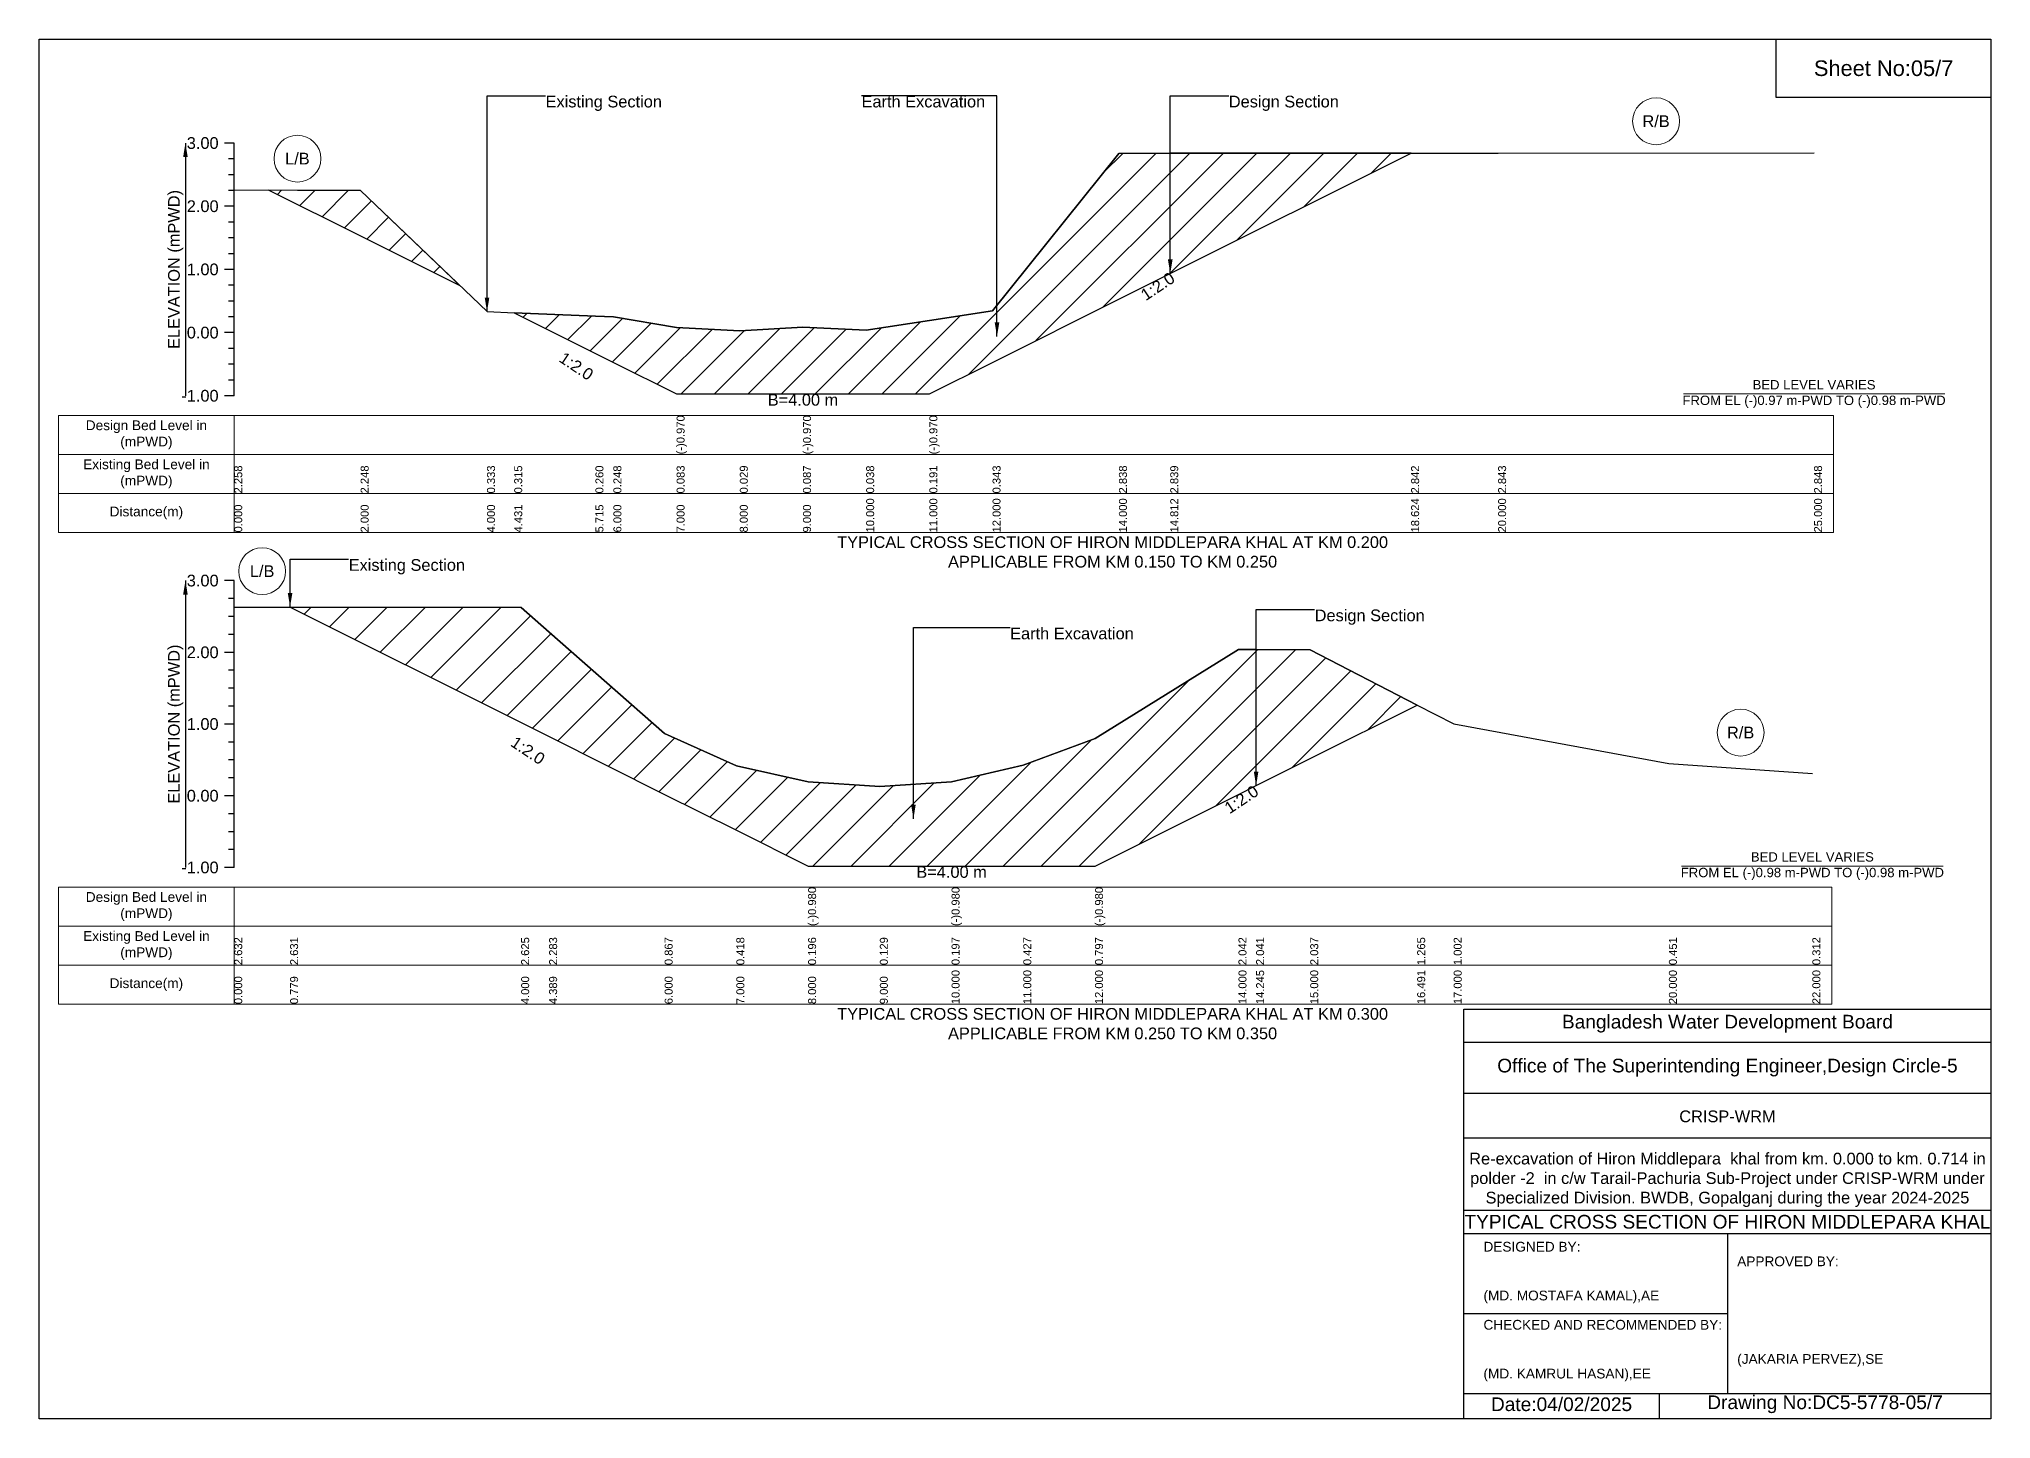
# Model space of a CAD drawing. Header units: inches. Extents: x 91000 to 178000, y -5656 to 6922.
# Drawn here: x 140000 to 148000, y -5656 to 0 of the extents above; entities that cross this region are included whole.
import ezdxf

# ---------------------------------------------------------------- set-up
doc = ezdxf.new("R2010")
doc.units = ezdxf.units.IN
doc.header["$LTSCALE"] = 7
doc.header["$MEASUREMENT"] = 0
for name, color, linetype, lineweight in [('Cross section Data Border', 7, 'Continuous', 9), ('Cross Section Labels', 7, 'Continuous', 9), ('Existing_Bed_Level for Xsection', 7, 'Continuous', 25)]:
    doc.layers.add(name, color=color, linetype=linetype, lineweight=lineweight)
doc.styles.get("Standard").update_dxf_attribs({"font": 'arial.ttf'})
doc.dimstyles.get("Standard").update_dxf_attribs({"dimtxt": 0.18, "dimasz": 0.18, "dimexe": 0.18, "dimexo": 0.0625, "dimgap": 0.09, "dimtad": 0, "dimtih": 1, "dimtoh": 1, "dimdec": 4, "dimzin": 0, "dimdsep": 46, "dimtxsty": 'Standard', "dimcen": 0.09, "dimadec": 0, "dimazin": 0, "dimtfac": 1, "dimtdec": 4, "dimtofl": 0, "dimtmove": 0, "dimatfit": 3, "dimfxl": 1, "dimtolj": 1, "dimtzin": 0, "dimarcsym": 0})

msp = doc.modelspace()

# ---------------------------------------------------------------- hatches: boundary and pattern name
at = {"layer": 'Existing_Bed_Level for Xsection'}
h = msp.add_hatch(dxfattribs=at)
h.set_pattern_fill('ANSI31', color=256, scale=777, style=0)
h.paths.add_polyline_path([(141947.5, -1122), (142280.3, -1288.4), (142354, -1325.2), (142613, -1454.7), (142872, -1454.7), (143131, -1454.7), (143390, -1454.7), (143649, -1454.7), (143908, -1325.2), (144426, -1066.2), (144636.3, -961.1), (145623.5, -467.5), (144636.3, -468.3), (144426, -468.5), (143908, -1114.7), (143649, -1154.2), (143390, -1193.7), (143131, -1181), (142872, -1196), (142613, -1182), (142354, -1139.3), (142280.3, -1136.1)])
h = msp.add_hatch(dxfattribs=at)
h.set_pattern_fill('ANSI31', color=256, scale=777, style=0)
h.paths.add_polyline_path([(140942.3, -619.4), (141318, -807.2), (141724.5, -1010.5), (141318, -621.3)])
h = msp.add_hatch(dxfattribs=at)
h.set_pattern_fill('ANSI31', color=256, scale=882, style=0)
h.paths.add_polyline_path([(141028.9, -2328.5), (141976, -2802), (142090.5, -2859.3), (142564, -3096), (142858, -3243), (143152, -3390), (143446, -3390), (143740, -3390), (144034, -3390), (144328, -3390), (144916, -3096), (144988.2, -3060), (145210, -2949), (145648.3, -2729.9), (145210, -2503), (144988.2, -2501.9), (144916, -2501.6), (144328, -2867.6), (144034, -2976.4), (143740, -3044), (143446, -3064), (143152, -3044.3), (142858, -2979), (142564, -2847), (142090.5, -2430.8), (141976, -2330.2)])

# ---------------------------------------------------------------- linework, layer by layer
for points in [[(140000, 0), (148000, 0), (148000, -5656), (140000, -5656)], [(147120, 0), (148000, 0), (148000, -240), (147120, -240)]]:
    msp.add_lwpolyline(points, close=True)
for points in [[(145840, -5656), (145840, -3976), (148000, -3976)], [(145840, -4112), (148000, -4112)], [(145840, -4320), (148000, -4320)], [(145840, -4504), (148000, -4504)], [(145840, -4800), (148000, -4800)], [(145840, -4896), (148000, -4896)], [(146920, -4896), (146920, -5552)], [(145840, -5224), (146920, -5224)], [(145840, -5552), (148000, -5552)], [(146640, -5552), (146640, -5656)]]:
    msp.add_lwpolyline(points)
at = {"layer": 'Cross section Data Border'}
for points in [[(140080, -1542.5), (147355, -1542.5), (147355, -2022.5), (140080, -2022.5)], [(140080, -3475.9), (147348, -3475.9), (147348, -3955.9), (140080, -3955.9)]]:
    msp.add_lwpolyline(points, close=True, dxfattribs=at)
for points in [[(140800, -1542.5), (140800, -2022.5)], [(140080, -1702.5), (147355, -1702.5)], [(140080, -1862.5), (147355, -1862.5)], [(140800, -3475.9), (140800, -3955.9)], [(140080, -3635.9), (147348, -3635.9)], [(140080, -3795.9), (147348, -3795.9)]]:
    msp.add_lwpolyline(points, dxfattribs=at)
at = {"layer": 'Cross Section Labels'}
for points in [[(146739.2, -1454.7), (147810.8, -1454.7)], [(146732.2, -3390), (147803.8, -3390)]]:
    msp.add_lwpolyline(points, dxfattribs=at)
for centre in [(146627.5, -337), (141059, -490.5), (140914.5, -2181.3), (146974, -2842.8)]:
    msp.add_circle(centre, 96, dxfattribs=at)
at = {"layer": 'Existing_Bed_Level for Xsection'}
for points in [[(140800, -426.5), (140760, -426.5)], [(140800, -1462.5), (140800, -1203.5), (140800, -944.5), (140800, -685.5), (140800, -426.5)], [(140800, -618.7), (141318, -621.3), (141836, -1117.3), (141947.5, -1122), (142280.3, -1136.1), (142354, -1139.3), (142613, -1182), (142613, -1182), (142872, -1196), (143131, -1181), (143131, -1181), (143390, -1193.7), (143649, -1154.2), (143649, -1154.2), (143908, -1114.7), (144426, -468.5), (144636.3, -468.3), (145623.5, -467.5), (145980, -467.2), (147275, -465.9)], [(140800, -491.3), (140776, -491.3)], [(140800, -556), (140776, -556)], [(140800, -620.8), (140776, -620.8)], [(140800, -685.5), (140760, -685.5)], [(140800, -750.3), (140776, -750.3)], [(140800, -815), (140776, -815)], [(140800, -879.8), (140776, -879.8)], [(140800, -944.5), (140760, -944.5)], [(140800, -1009.3), (140776, -1009.3)], [(140800, -1074), (140776, -1074)], [(140800, -1138.8), (140776, -1138.8)], [(140800, -1203.5), (140760, -1203.5)], [(140800, -1268.3), (140776, -1268.3)], [(140800, -1333), (140776, -1333)], [(140800, -1397.8), (140776, -1397.8)], [(140800, -1462.5), (140760, -1462.5)], [(140800, -2219.9), (140760, -2219.9)], [(140800, -3395.9), (140800, -3101.9), (140800, -2807.9), (140800, -2513.9), (140800, -2219.9)], [(140800, -2293.4), (140776, -2293.4)], [(140800, -2366.9), (140776, -2366.9)], [(140800, -2328.1), (141028.9, -2328.5), (141976, -2330.2), (142090.5, -2430.8), (142564, -2847), (142858, -2979), (143152, -3044.3), (143152, -3044.3), (143446, -3064), (143740, -3044), (143740, -3044), (144034, -2976.4), (144328, -2867.6), (144328, -2867.6), (144916, -2501.6), (144988.2, -2501.9), (145210, -2503), (145648.3, -2729.9), (145798, -2807.3), (146680, -2969.3), (147268, -3010.2)], [(140800, -2440.4), (140776, -2440.4)], [(140800, -2513.9), (140760, -2513.9)], [(140800, -2587.4), (140776, -2587.4)], [(140800, -2660.9), (140776, -2660.9)], [(140800, -2734.4), (140776, -2734.4)], [(140800, -2807.9), (140760, -2807.9)], [(140800, -2881.4), (140776, -2881.4)], [(140800, -2954.9), (140776, -2954.9)], [(140800, -3028.4), (140776, -3028.4)], [(140800, -3101.9), (140760, -3101.9)], [(140800, -3175.4), (140776, -3175.4)], [(140800, -3248.9), (140776, -3248.9)], [(140800, -3322.4), (140776, -3322.4)], [(140800, -3395.9), (140760, -3395.9)]]:
    msp.add_lwpolyline(points, dxfattribs=at)
for points in [[(141947.5, -1122), (142280.3, -1288.4), (142354, -1325.2), (142613, -1454.7), (142613, -1454.7), (142872, -1454.7), (143131, -1454.7), (143131, -1454.7), (143390, -1454.7), (143649, -1454.7), (143649, -1454.7), (143908, -1325.2), (144426, -1066.2), (144636.3, -961.1), (145623.5, -467.5), (144636.3, -468.3), (144426, -468.5), (143908, -1114.7), (143649, -1154.2), (143649, -1154.2), (143390, -1193.7), (143131, -1181), (143131, -1181), (142872, -1196), (142613, -1182), (142613, -1182), (142354, -1139.3), (142280.3, -1136.1)], [(140942.3, -619.4), (141318, -807.2), (141724.5, -1010.5), (141318, -621.3)], [(141028.9, -2328.5), (141976, -2802), (142090.5, -2859.3), (142564, -3096), (142858, -3243), (143152, -3390), (143152, -3390), (143446, -3390), (143740, -3390), (143740, -3390), (144034, -3390), (144328, -3390), (144328, -3390), (144916, -3096), (144988.2, -3060), (145210, -2949), (145648.3, -2729.9), (145648.3, -2729.9), (145648.3, -2729.9), (145210, -2503), (144988.2, -2501.9), (144916, -2501.6), (144328, -2867.6), (144328, -2867.6), (144034, -2976.4), (143740, -3044), (143740, -3044), (143446, -3064), (143152, -3044.3), (143152, -3044.3), (142858, -2979), (142564, -2847), (142090.5, -2430.8), (141976, -2330.2)]]:
    msp.add_lwpolyline(points, close=True, dxfattribs=at)

# ---------------------------------------------------------------- texts
at = {"attachment_point": 5}
for s, insert, char_height in [('Sheet No:05/7', (147560, -120), 64), ('Bangladesh Water Development Board', (146920, -4036), 56), ('Office of The Superintending Engineer,Design Circle-5', (146920, -4216), 56)]:
    msp.add_mtext(s, dxfattribs=dict(at, insert=insert, char_height=char_height))
for s, insert, char_height, width, attachment_point in [('CRISP-WRM', (146920, -4416), 48, 2240, 5), ('Re-excavation of Hiron Middlepara  khal from km. 0.000 to km. 0.714 in polder -2  in c/w Tarail-Pachuria Sub-Project under CRISP-WRM under Specialized Division. BWDB, Gopalganj during the year 2024-2025', (146920, -4676), 48, 2160, 5), ('TYPICAL CROSS SECTION OF HIRON MIDDLEPARA KHAL', (146920, -4848), 56, 2240, 5), ('DESIGNED BY:^J^J^J(MD. MOSTAFA KAMAL),AE', (145920, -5056), 40, 1120, 4), ('APPROVED BY:^J^J^J^J^J^J(JAKARIA PERVEZ),SE', (146960, -5216), 40, 1120, 4), ('CHECKED AND RECOMMENDED BY:^J^J^J(MD. KAMRUL HASAN),EE', (145920, -5376), 40, 1120, 4), ('Date:04/02/2025', (146240, -5596), 56, 1120, 5), ('Drawing No:DC5-5778-05/7', (147320, -5596), 56, 1760, 5)]:
    msp.add_mtext(s, dxfattribs=dict(insert=insert, char_height=char_height, width=width, attachment_point=attachment_point))
at = {"layer": 'Cross section Data Border', "char_height": 40, "width": 640, "attachment_point": 5}
for s, insert in [('Design Bed Level in (mPWD)', (140440, -1622.5)), ('Existing Bed Level in (mPWD)', (140440, -1782.5)), ('Distance(m)', (140440, -1942.5)), ('Design Bed Level in (mPWD)', (140440, -3555.9)), ('Existing Bed Level in (mPWD)', (140440, -3715.9)), ('Distance(m)', (140440, -3875.9))]:
    msp.add_mtext(s, dxfattribs=dict(at, insert=insert))
at = {"layer": 'Cross Section Labels'}
for s, insert, char_height, attachment_point in [('Existing Section', (142076, -232.3), 48, 1), ('Earth Excavation', (143371, -232.3), 48, 1), ('Design Section', (144876.3, -232.3), 48, 1), ('R/B', (146627.5, -337), 48, 5), ('L/B', (141059, -490.5), 48, 5), ('BED LEVEL VARIES ^JFROM EL (-)0.97 m-PWD TO (-)0.98 m-PWD', (147275, -1454.7), 38.4, 5), ('B=4.00 m', (143131, -1454.7), 48, 2), ('TYPICAL CROSS SECTION OF HIRON MIDDLEPARA KHAL AT KM 0.200^JAPPLICABLE FROM KM 0.150 TO KM 0.250', (144400, -2102.5), 48, 5), ('L/B', (140914.5, -2181.3), 48, 5), ('Existing Section', (141268.9, -2131.7), 48, 1), ('Design Section', (145228.2, -2338.3), 48, 1), ('Earth Excavation', (143980, -2412.4), 48, 1), ('R/B', (146974, -2842.8), 48, 5), ('BED LEVEL VARIES ^JFROM EL (-)0.98 m-PWD TO (-)0.98 m-PWD', (147268, -3390), 38.4, 5), ('B=4.00 m', (143740, -3390), 48, 2), ('TYPICAL CROSS SECTION OF HIRON MIDDLEPARA KHAL AT KM 0.300^JAPPLICABLE FROM KM 0.250 TO KM 0.350', (144400, -4035.9), 48, 5)]:
    msp.add_mtext(s, dxfattribs=dict(at, insert=insert, char_height=char_height, attachment_point=attachment_point))
at = {"layer": 'Cross Section Labels', "char_height": 48, "attachment_point": 2}
for insert, rotation in [((144571.5, -993.5), 33.69007), ((142215.5, -1320.7), 326.30993), ((142017, -2896), 326.30993), ((144914.7, -3096.7), 33.69007)]:
    msp.add_mtext('1:2.0', dxfattribs=dict(at, insert=insert, rotation=rotation))
at = {"layer": 'Existing_Bed_Level for Xsection', "char_height": 48, "attachment_point": 6}
for s, insert in [('3.00', (140736, -426.5)), ('2.00', (140736, -685.5)), ('1.00', (140736, -944.5)), ('0.00', (140736, -1203.5)), ('-1.00', (140736, -1462.5)), ('3.00', (140736, -2219.9)), ('2.00', (140736, -2513.9)), ('1.00', (140736, -2807.9)), ('0.00', (140736, -3101.9)), ('-1.00', (140736, -3395.9))]:
    msp.add_mtext(s, dxfattribs=dict(at, insert=insert))
at = {"layer": 'Existing_Bed_Level for Xsection', "rotation": 90}
for s, insert, char_height, attachment_point in [('ELEVATION (mPWD)', (140560, -944.5), 48, 5), ('(-)0.970', (142613, -1702.5), 32.8, 1), ('(-)0.970', (143131, -1702.5), 32.8, 1), ('(-)0.970', (143649, -1702.5), 32.8, 1), ('2.258', (140800, -1862.5), 32.8, 1), ('2.248', (141318, -1862.5), 32.8, 1), ('0.333', (141836, -1862.5), 32.8, 1), ('0.315', (141947.5, -1862.5), 32.8, 1), ('0.260', (142280.3, -1862.5), 32.8, 1), ('0.248', (142354, -1862.5), 32.8, 1), ('0.083', (142613, -1862.5), 32.8, 1), ('0.029', (142872, -1862.5), 32.8, 1), ('0.087', (143131, -1862.5), 32.8, 1), ('0.038', (143390, -1862.5), 32.8, 1), ('0.191', (143649, -1862.5), 32.8, 1), ('0.343', (143908, -1862.5), 32.8, 1), ('2.838', (144426, -1862.5), 32.8, 1), ('2.839', (144636.3, -1862.5), 32.8, 1), ('2.842', (145623.5, -1862.5), 32.8, 1), ('2.843', (145980, -1862.5), 32.8, 1), ('2.848', (147275, -1862.5), 32.8, 1), ('0.000', (140800, -2022.5), 32.8, 1), ('2.000', (141318, -2022.5), 32.8, 1), ('4.000', (141836, -2022.5), 32.8, 1), ('4.431', (141947.5, -2022.5), 32.8, 1), ('5.715', (142280.3, -2022.5), 32.8, 1), ('6.000', (142354, -2022.5), 32.8, 1), ('7.000', (142613, -2022.5), 32.8, 1), ('8.000', (142872, -2022.5), 32.8, 1), ('9.000', (143131, -2022.5), 32.8, 1), ('10.000', (143390, -2022.5), 32.8, 1), ('11.000', (143649, -2022.5), 32.8, 1), ('12.000', (143908, -2022.5), 32.8, 1), ('14.000', (144426, -2022.5), 32.8, 1), ('14.812', (144636.3, -2022.5), 32.8, 1), ('18.624', (145623.5, -2022.5), 32.8, 1), ('20.000', (145980, -2022.5), 32.8, 1), ('25.000', (147275, -2022.5), 32.8, 1), ('ELEVATION (mPWD)', (140560, -2807.9), 48, 5), ('(-)0.980', (143152, -3635.9), 32.8, 1), ('(-)0.980', (143740, -3635.9), 32.8, 1), ('(-)0.980', (144328, -3635.9), 32.8, 1), ('2.632', (140800, -3795.9), 32.8, 1), ('2.631', (141028.9, -3795.9), 32.8, 1), ('2.625', (141976, -3795.9), 32.8, 1), ('2.283', (142090.5, -3795.9), 32.8, 1), ('0.867', (142564, -3795.9), 32.8, 1), ('0.418', (142858, -3795.9), 32.8, 1), ('0.196', (143152, -3795.9), 32.8, 1), ('0.129', (143446, -3795.9), 32.8, 1), ('0.197', (143740, -3795.9), 32.8, 1), ('0.427', (144034, -3795.9), 32.8, 1), ('0.797', (144328, -3795.9), 32.8, 1), ('2.042', (144916, -3795.9), 32.8, 1), ('2.041', (144988.2, -3795.9), 32.8, 1), ('2.037', (145210, -3795.9), 32.8, 1), ('1.265', (145648.3, -3795.9), 32.8, 1), ('1.002', (145798, -3795.9), 32.8, 1), ('0.451', (146680, -3795.9), 32.8, 1), ('0.312', (147268, -3795.9), 32.8, 1), ('10.000', (143740, -3955.9), 32.8, 1), ('11.000', (144034, -3955.9), 32.8, 1), ('12.000', (144328, -3955.9), 32.8, 1), ('14.000', (144916, -3955.9), 32.8, 1), ('14.245', (144988.2, -3955.9), 32.8, 1), ('15.000', (145210, -3955.9), 32.8, 1), ('16.491', (145648.3, -3955.9), 32.8, 1), ('17.000', (145798, -3955.9), 32.8, 1), ('20.000', (146680, -3955.9), 32.8, 1), ('22.000', (147268, -3955.9), 32.8, 1), ('0.000', (140800, -3955.9), 32.8, 1), ('0.779', (141028.9, -3955.9), 32.8, 1), ('4.000', (141976, -3955.9), 32.8, 1), ('4.389', (142090.5, -3955.9), 32.8, 1), ('6.000', (142564, -3955.9), 32.8, 1), ('7.000', (142858, -3955.9), 32.8, 1), ('8.000', (143152, -3955.9), 32.8, 1), ('9.000', (143446, -3955.9), 32.8, 1)]:
    msp.add_mtext(s, dxfattribs=dict(at, insert=insert, char_height=char_height, attachment_point=attachment_point))

# ---------------------------------------------------------------- leaders
at = {"layer": 'Cross Section Labels', "annotation_type": 0, "has_hookline": 1}
for points, hookline_direction, text_width in [([(141836, -1117.3), (141836, -232.3), (142075.9, -232.3)], 0, 467.2), ([(143926.2, -1219.2), (143926.2, -232.3), (143371.1, -232.3)], 1, 497), ([(144636.3, -961.1), (144636.3, -232.3), (144876.2, -232.3)], 0, 441.2), ([(141028.9, -2328.1), (141028.9, -2131.7), (141268.9, -2131.7)], 0, 467.2), ([(144988.2, -3060), (144988.2, -2338.3), (145228.1, -2338.3)], 0, 441.2), ([(143583.7, -3195.7), (143583.7, -2412.4), (143979.9, -2412.4)], 0, 497)]:
    msp.add_leader(points, dimstyle='Standard', override={"dimasz": 57.6}, dxfattribs=dict(at, hookline_direction=hookline_direction, text_width=text_width))
at = {"layer": 'Existing_Bed_Level for Xsection'}
for points in [[(140600, -426.5), (140600, -1462.5)], [(140600, -2219.9), (140600, -3395.9)]]:
    msp.add_leader(points, dimstyle='Standard', override={"dimasz": 57.6}, dxfattribs=at)

doc.saveas('drawing.dxf')
